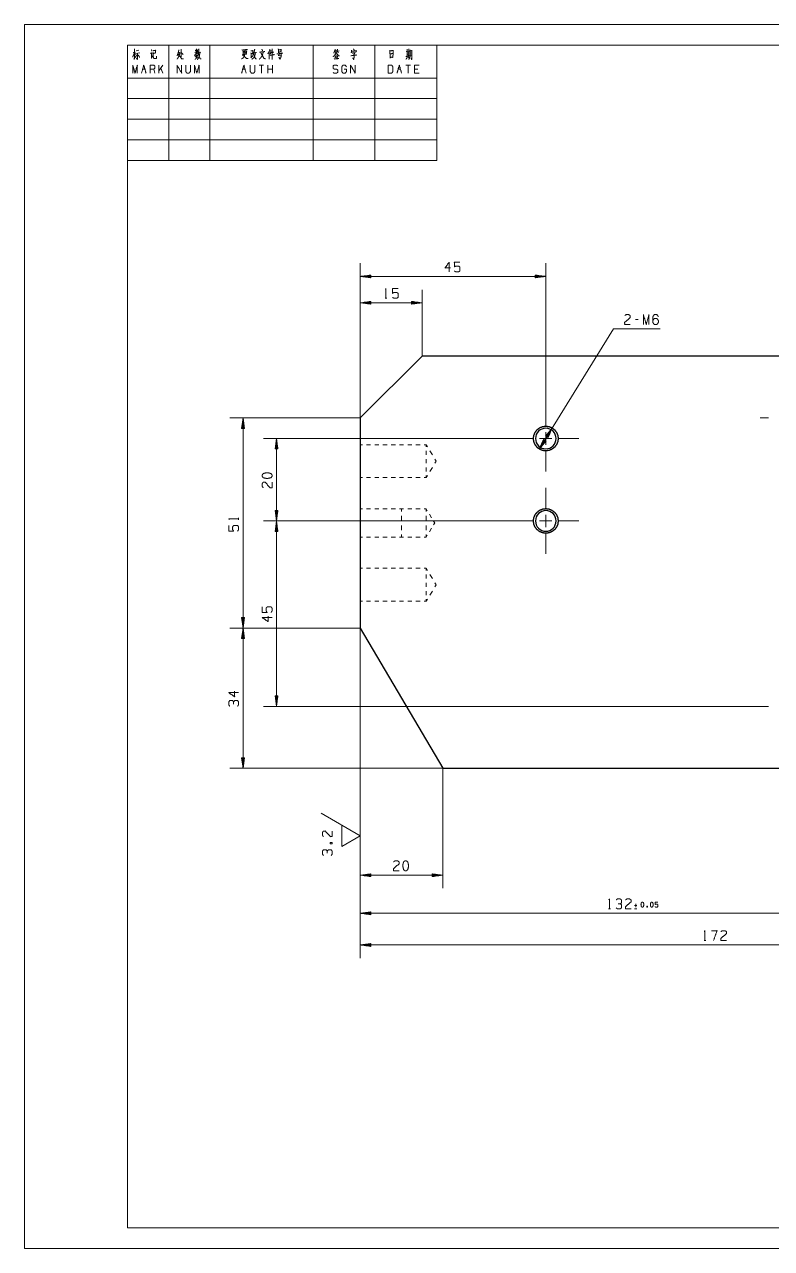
# Model space of a CAD drawing. Header units: millimetres. Extents: x 0 to 420, y 0 to 297.
# Drawn here: x 0 to 181.2, y 0 to 297 of the extents above; entities that cross this region are included whole.
import ezdxf

# ---------------------------------------------------------------- set-up
doc = ezdxf.new("R2010")
doc.units = ezdxf.units.MM
doc.layers.add('101', color=7, linetype='Continuous', true_color=0xffffff)

msp = doc.modelspace()

# ---------------------------------------------------------------- linework, layer by layer
at = {"layer": '101', "color": 133, "linetype": 'Continuous', "lineweight": 18}
for p, q in [((420, 297), (0, 297)), ((0, 297), (0, 0)), ((25, 292), (25, 5)), ((25, 292), (100, 292)), ((415, 292), (25, 292)), ((25, 292), (25, 264)), ((25, 292), (100, 292)), ((25, 292), (100, 292)), ((35, 292), (35, 264)), ((45, 292), (45, 264)), ((70, 292), (70, 264)), ((85, 292), (85, 264)), ((100, 292), (100, 264)), ((25, 284), (100, 284)), ((25, 279), (100, 279)), ((25, 274), (100, 274)), ((25, 269), (100, 269)), ((25, 264), (100, 264)), ((25, 5), (415, 5)), ((0, 0), (420, 0))]:
    msp.add_line(p, q, dxfattribs=at)
at = {"layer": '101', "color": 72, "linetype": 'Continuous', "lineweight": 18}
for p, q in [((26.34, 290.18), (26.96, 290.3)), ((26.7, 289.95), (26.92, 289.68)), ((26.99, 289.99), (27.95, 290.14)), ((27.13, 290.61), (27.71, 290.74)), ((41.34, 290.22), (42.13, 290.38)), ((42.25, 290.16), (42.79, 290.28)), ((53.17, 290.09), (53.7, 290.18)), ((54.91, 288.87), (55.37, 289.43)), ((75.25, 290.57), (75.67, 290.63)), ((75.35, 290.55), (75.45, 290.24)), ((75.83, 289.64), (75.37, 289.56)), ((75.82, 290.51), (76.35, 290.61)), ((75.98, 290.49), (76.11, 290.16)), ((92.56, 290.43), (93.43, 290.55)), ((92.84, 290.07), (93.11, 290.14)), ((92.86, 289.72), (93.09, 289.78)), ((93.6, 290.05), (93.85, 290.12)), ((28.66, 286.17), (29.22, 286.17)), ((31.62, 285.18), (31.34, 286.17)), ((32.63, 285.18), (32.63, 287.14)), ((33.59, 287.14), (32.63, 285.78)), ((33.59, 285.18), (33.04, 286.36)), ((52.94, 286.17), (53.49, 286.17)), ((58.02, 287.14), (56.9, 287.14)), ((57.46, 287.14), (57.46, 285.18)), ((59.02, 285.18), (59.02, 287.14)), ((60.14, 286.17), (59.02, 286.17)), ((60.14, 285.18), (60.14, 287.14)), ((90.65, 286.17), (91.2, 286.17)), ((93.6, 287.14), (92.49, 287.14)), ((93.05, 287.14), (93.05, 285.18)), ((95.45, 286.17), (94.61, 286.17)), ((87.48, 230.56), (87.91, 230.56)), ((148.88, 225.41), (148.21, 225.41)), ((51.93, 176.83), (51.93, 177.26)), ((148.57, 83.24), (148, 83.24)), ((148.28, 83.64), (148.28, 82.84)), ((141.69, 82.43), (142.12, 82.43)), ((148, 82.45), (148.57, 82.45)), ((164.84, 74.74), (165.27, 74.74))]:
    msp.add_line(p, q, dxfattribs=at)
at = {"layer": '101', "color": 22, "linetype": 'Continuous', "lineweight": 18}
for p, q in [((81.46, 201.54), (81.46, 239.05)), ((126.46, 204.54), (126.46, 239.05)), ((84, 236.21), (81.46, 235.87)), ((81.46, 235.87), (84, 235.54)), ((81.46, 235.87), (126.46, 235.87)), ((84, 235.9), (81.66, 235.9)), ((84, 235.85), (81.66, 235.85)), ((84, 235.95), (82.04, 235.95)), ((84, 235.8), (82.04, 235.8)), ((84, 236), (82.43, 236)), ((84, 235.75), (82.43, 235.75)), ((84, 236.05), (82.81, 236.05)), ((84, 235.7), (82.81, 235.7)), ((84, 236.1), (83.2, 236.1)), ((84, 235.65), (83.2, 235.65)), ((84, 236.15), (83.59, 236.15)), ((84, 235.6), (83.59, 235.6)), ((84, 236.21), (83.97, 236.21)), ((84, 236.21), (83.97, 236.21)), ((84, 235.54), (83.97, 235.54)), ((84, 235.54), (83.97, 235.54)), ((84, 235.54), (84, 236.21)), ((123.92, 236.21), (123.95, 236.21)), ((123.92, 236.21), (123.95, 236.21)), ((126.46, 235.87), (123.92, 236.21)), ((123.92, 236.21), (123.92, 235.54)), ((123.92, 236.15), (124.34, 236.15)), ((123.92, 236.1), (124.73, 236.1)), ((123.92, 236.05), (125.11, 236.05)), ((123.92, 236), (125.5, 236)), ((123.92, 235.95), (125.88, 235.95)), ((123.92, 235.9), (126.27, 235.9)), ((123.92, 235.54), (126.46, 235.87)), ((123.92, 235.85), (126.27, 235.85)), ((123.92, 235.8), (125.88, 235.8)), ((123.92, 235.75), (125.5, 235.75)), ((123.92, 235.7), (125.11, 235.7)), ((123.92, 235.65), (124.73, 235.65)), ((123.92, 235.6), (124.34, 235.6)), ((123.92, 235.54), (123.95, 235.54)), ((123.92, 235.54), (123.95, 235.54)), ((81.46, 201.54), (81.46, 232.65)), ((96.46, 216.54), (96.46, 232.65)), ((84, 229.81), (81.46, 229.47)), ((96.46, 229.47), (81.46, 229.47)), ((81.46, 229.47), (84, 229.14)), ((84, 229.5), (81.66, 229.5)), ((84, 229.45), (81.66, 229.45)), ((84, 229.55), (82.04, 229.55)), ((84, 229.4), (82.04, 229.4)), ((84, 229.6), (82.43, 229.6)), ((84, 229.34), (82.43, 229.34)), ((84, 229.65), (82.81, 229.65)), ((84, 229.29), (82.81, 229.29)), ((84, 229.7), (83.2, 229.7)), ((84, 229.24), (83.2, 229.24)), ((84, 229.75), (83.59, 229.75)), ((84, 229.19), (83.59, 229.19)), ((84, 229.8), (83.97, 229.8)), ((84, 229.8), (83.97, 229.8)), ((84, 229.14), (83.97, 229.14)), ((84, 229.14), (83.97, 229.14)), ((84, 229.14), (84, 229.81)), ((93.92, 229.81), (93.92, 229.14)), ((96.46, 229.47), (93.92, 229.81)), ((93.92, 229.8), (93.95, 229.8)), ((93.92, 229.8), (93.95, 229.8)), ((93.92, 229.75), (94.34, 229.75)), ((93.92, 229.7), (94.73, 229.7)), ((93.92, 229.65), (95.11, 229.65)), ((93.92, 229.6), (95.5, 229.6)), ((93.92, 229.55), (95.88, 229.55)), ((93.92, 229.5), (96.27, 229.5)), ((93.92, 229.14), (96.46, 229.47)), ((93.92, 229.45), (96.27, 229.45)), ((93.92, 229.4), (95.88, 229.4)), ((93.92, 229.34), (95.5, 229.34)), ((93.92, 229.29), (95.11, 229.29)), ((93.92, 229.24), (94.73, 229.24)), ((93.92, 229.19), (94.34, 229.19)), ((93.92, 229.14), (93.95, 229.14)), ((93.92, 229.14), (93.95, 229.14)), ((124.89, 193.99), (142.88, 223.12)), ((142.88, 223.12), (154.21, 223.12)), ((81.46, 201.54), (49.84, 201.54)), ((53.02, 201.54), (52.68, 199)), ((52.68, 199), (53.35, 199)), ((52.69, 199), (52.69, 199.03)), ((52.69, 199), (52.69, 199.03)), ((52.74, 199), (52.74, 199.42)), ((52.79, 199), (52.79, 199.8)), ((52.84, 199), (52.84, 200.19)), ((52.89, 199), (52.89, 200.57)), ((52.94, 199), (52.94, 200.96)), ((52.99, 199), (52.99, 201.35)), ((53.35, 199), (53.02, 201.54)), ((53.02, 150.54), (53.02, 201.54)), ((53.04, 199), (53.04, 201.35)), ((53.1, 199), (53.1, 200.96)), ((53.15, 199), (53.15, 200.57)), ((53.2, 199), (53.2, 200.19)), ((53.25, 199), (53.25, 199.8)), ((53.3, 199), (53.3, 199.42)), ((53.35, 199), (53.35, 199.03)), ((53.35, 199), (53.35, 199.03)), ((128.04, 199.09), (126.42, 197.11)), ((126.99, 196.75), (128.04, 199.09)), ((118.46, 196.54), (57.97, 196.54)), ((61.15, 196.54), (60.81, 194)), ((61.12, 194), (61.12, 196.35)), ((61.48, 194), (61.15, 196.54)), ((61.15, 176.54), (61.15, 196.54)), ((61.17, 194), (61.17, 196.35)), ((125.94, 196.32), (124.89, 193.99)), ((126.2, 196.16), (124.97, 194.16)), ((126.24, 196.13), (125.01, 194.14)), ((126.16, 196.19), (125.13, 194.52)), ((126.29, 196.11), (125.26, 194.44)), ((126.11, 196.21), (125.29, 194.87)), ((126.07, 196.24), (125.45, 195.23)), ((126.33, 196.08), (125.5, 194.74)), ((126.03, 196.27), (125.6, 195.58)), ((126.37, 196.05), (125.75, 195.04)), ((125.98, 196.29), (125.76, 195.94)), ((125.94, 196.32), (125.92, 196.29)), ((125.94, 196.32), (125.92, 196.29)), ((126.51, 195.97), (125.94, 196.32)), ((126.42, 196.03), (125.99, 195.34)), ((126.42, 197.1), (126.44, 197.13)), ((126.42, 197.1), (126.44, 197.13)), ((126.42, 197.11), (126.99, 196.75)), ((126.47, 197.08), (126.69, 197.43)), ((126.51, 197.05), (126.93, 197.73)), ((126.55, 197.02), (127.18, 198.04)), ((126.6, 197), (127.42, 198.34)), ((126.64, 196.97), (127.67, 198.64)), ((126.68, 196.94), (127.92, 198.94)), ((126.73, 196.92), (127.96, 198.91)), ((126.77, 196.89), (127.8, 198.56)), ((126.81, 196.86), (127.64, 198.2)), ((126.86, 196.84), (127.48, 197.85)), ((126.9, 196.81), (127.32, 197.49)), ((126.94, 196.78), (127.16, 197.14)), ((126.99, 196.76), (127, 196.78)), ((126.99, 196.76), (127, 196.78)), ((60.81, 194), (61.48, 194)), ((60.82, 194), (60.82, 194.03)), ((60.82, 194), (60.82, 194.03)), ((60.87, 194), (60.87, 194.42)), ((60.92, 194), (60.92, 194.8)), ((60.97, 194), (60.97, 195.19)), ((61.02, 194), (61.02, 195.57)), ((61.07, 194), (61.07, 195.96)), ((61.22, 194), (61.22, 195.96)), ((61.27, 194), (61.27, 195.57)), ((61.32, 194), (61.32, 195.19)), ((61.37, 194), (61.37, 194.8)), ((61.42, 194), (61.42, 194.42)), ((61.48, 194), (61.48, 194.03)), ((61.48, 194), (61.48, 194.03)), ((124.89, 193.99), (126.51, 195.97)), ((126.46, 196), (126.24, 195.65)), ((126.5, 195.97), (126.49, 195.95)), ((126.5, 195.97), (126.49, 195.95)), ((60.81, 179.08), (61.15, 176.54)), ((61.48, 179.08), (60.81, 179.08)), ((60.82, 179.08), (60.82, 179.05)), ((60.82, 179.08), (60.82, 179.05)), ((60.87, 179.08), (60.87, 178.66)), ((60.92, 179.08), (60.92, 178.28)), ((60.97, 179.08), (60.97, 177.89)), ((61.02, 179.08), (61.02, 177.5)), ((61.07, 179.08), (61.07, 177.12)), ((61.12, 179.08), (61.12, 176.73)), ((61.15, 176.54), (61.48, 179.08)), ((61.17, 179.08), (61.17, 176.73)), ((61.22, 179.08), (61.22, 177.12)), ((61.27, 179.08), (61.27, 177.5)), ((61.32, 179.08), (61.32, 177.89)), ((61.37, 179.08), (61.37, 178.28)), ((61.42, 179.08), (61.42, 178.66)), ((61.48, 179.08), (61.48, 179.05)), ((61.48, 179.08), (61.48, 179.05)), ((118.46, 176.54), (57.97, 176.54)), ((118.46, 176.54), (57.97, 176.54)), ((61.15, 176.54), (60.81, 174)), ((61.02, 174), (61.02, 175.57)), ((61.07, 174), (61.07, 175.96)), ((61.12, 174), (61.12, 176.35)), ((61.15, 131.54), (61.15, 176.54)), ((61.48, 174), (61.15, 176.54)), ((61.17, 174), (61.17, 176.35)), ((61.22, 174), (61.22, 175.96)), ((61.27, 174), (61.27, 175.57)), ((60.81, 174), (61.48, 174)), ((60.82, 174), (60.82, 174.03)), ((60.82, 174), (60.82, 174.03)), ((60.87, 174), (60.87, 174.42)), ((60.92, 174), (60.92, 174.8)), ((60.97, 174), (60.97, 175.19)), ((61.32, 174), (61.32, 175.19)), ((61.37, 174), (61.37, 174.8)), ((61.42, 174), (61.42, 174.42)), ((61.48, 174), (61.48, 174.03)), ((61.48, 174), (61.48, 174.03)), ((52.68, 153.08), (53.02, 150.54)), ((53.35, 153.08), (52.68, 153.08)), ((52.69, 153.08), (52.69, 153.05)), ((52.69, 153.08), (52.69, 153.05)), ((52.74, 153.08), (52.74, 152.66)), ((52.79, 153.08), (52.79, 152.28)), ((52.84, 153.08), (52.84, 151.89)), ((52.89, 153.08), (52.89, 151.5)), ((52.94, 153.08), (52.94, 151.12)), ((52.99, 153.08), (52.99, 150.73)), ((53.02, 150.54), (53.35, 153.08)), ((53.04, 153.08), (53.04, 150.73)), ((53.1, 153.08), (53.1, 151.12)), ((53.15, 153.08), (53.15, 151.5)), ((53.2, 153.08), (53.2, 151.89)), ((53.25, 153.08), (53.25, 152.28)), ((53.3, 153.08), (53.3, 152.66)), ((53.35, 153.08), (53.35, 153.05)), ((53.35, 153.08), (53.35, 153.05)), ((81.46, 150.54), (49.84, 150.54)), ((81.46, 150.54), (49.84, 150.54)), ((53.02, 150.54), (52.68, 148)), ((52.79, 148), (52.79, 148.8)), ((52.84, 148), (52.84, 149.19)), ((52.89, 148), (52.89, 149.57)), ((52.94, 148), (52.94, 149.96)), ((52.99, 148), (52.99, 150.35)), ((53.35, 148), (53.02, 150.54)), ((53.02, 116.54), (53.02, 150.54)), ((53.04, 148), (53.04, 150.35)), ((53.1, 148), (53.1, 149.96)), ((53.15, 148), (53.15, 149.57)), ((53.2, 148), (53.2, 149.19)), ((53.25, 148), (53.25, 148.8)), ((81.46, 150.54), (81.46, 87.4)), ((81.46, 150.54), (81.46, 70.48)), ((81.46, 150.54), (81.46, 78.16)), ((52.68, 148), (53.35, 148)), ((52.69, 148), (52.69, 148.03)), ((52.69, 148), (52.69, 148.03)), ((52.74, 148), (52.74, 148.42)), ((53.3, 148), (53.3, 148.42)), ((53.35, 148), (53.35, 148.03)), ((53.35, 148), (53.35, 148.03)), ((60.81, 134.08), (61.15, 131.54)), ((61.48, 134.08), (60.81, 134.08)), ((60.82, 134.08), (60.82, 134.05)), ((60.82, 134.08), (60.82, 134.05)), ((60.87, 134.08), (60.87, 133.66)), ((60.92, 134.08), (60.92, 133.28)), ((60.97, 134.08), (60.97, 132.89)), ((61.02, 134.08), (61.02, 132.5)), ((61.07, 134.08), (61.07, 132.12)), ((61.12, 134.08), (61.12, 131.73)), ((61.15, 131.54), (61.48, 134.08)), ((61.17, 134.08), (61.17, 131.73)), ((61.22, 134.08), (61.22, 132.12)), ((61.27, 134.08), (61.27, 132.5)), ((61.32, 134.08), (61.32, 132.89)), ((61.37, 134.08), (61.37, 133.28)), ((61.42, 134.08), (61.42, 133.66)), ((61.48, 134.08), (61.48, 134.05)), ((61.48, 134.08), (61.48, 134.05)), ((178.46, 131.54), (57.97, 131.54)), ((53.35, 119.08), (52.68, 119.08)), ((52.68, 119.08), (53.02, 116.54)), ((52.69, 119.08), (52.69, 119.05)), ((52.69, 119.08), (52.69, 119.05)), ((52.74, 119.08), (52.74, 118.66)), ((52.79, 119.08), (52.79, 118.28)), ((52.84, 119.08), (52.84, 117.89)), ((52.89, 119.08), (52.89, 117.5)), ((52.94, 119.08), (52.94, 117.12)), ((52.99, 119.08), (52.99, 116.73)), ((53.02, 116.54), (53.35, 119.08)), ((53.04, 119.08), (53.04, 116.73)), ((53.1, 119.08), (53.1, 117.12)), ((53.15, 119.08), (53.15, 117.5)), ((53.2, 119.08), (53.2, 117.89)), ((53.25, 119.08), (53.25, 118.28)), ((53.3, 119.08), (53.3, 118.66)), ((53.35, 119.08), (53.35, 119.05)), ((53.35, 119.08), (53.35, 119.05)), ((101.46, 116.54), (49.84, 116.54)), ((101.46, 116.54), (101.46, 87.4)), ((81.46, 96.33), (81.46, 103.95)), ((84, 90.91), (81.46, 90.58)), ((81.46, 90.58), (101.46, 90.58)), ((81.46, 90.58), (84, 90.25)), ((84, 90.61), (81.66, 90.61)), ((84, 90.55), (81.66, 90.55)), ((84, 90.66), (82.04, 90.66)), ((84, 90.5), (82.04, 90.5)), ((84, 90.71), (82.43, 90.71)), ((84, 90.45), (82.43, 90.45)), ((84, 90.76), (82.81, 90.76)), ((84, 90.4), (82.81, 90.4)), ((84, 90.81), (83.2, 90.81)), ((84, 90.35), (83.2, 90.35)), ((84, 90.86), (83.59, 90.86)), ((84, 90.3), (83.59, 90.3)), ((84, 90.91), (83.97, 90.91)), ((84, 90.91), (83.97, 90.91)), ((84, 90.25), (83.97, 90.25)), ((84, 90.25), (83.97, 90.25)), ((84, 90.25), (84, 90.91)), ((101.46, 90.58), (98.92, 90.91)), ((98.92, 90.91), (98.95, 90.91)), ((98.92, 90.91), (98.95, 90.91)), ((98.92, 90.91), (98.92, 90.25)), ((98.92, 90.86), (99.34, 90.86)), ((98.92, 90.81), (99.73, 90.81)), ((98.92, 90.76), (100.11, 90.76)), ((98.92, 90.71), (100.5, 90.71)), ((98.92, 90.66), (100.88, 90.66)), ((98.92, 90.61), (101.27, 90.61)), ((98.92, 90.25), (101.46, 90.58)), ((98.92, 90.55), (101.27, 90.55)), ((98.92, 90.5), (100.88, 90.5)), ((98.92, 90.45), (100.5, 90.45)), ((98.92, 90.4), (100.11, 90.4)), ((98.92, 90.35), (99.73, 90.35)), ((98.92, 90.3), (99.34, 90.3)), ((98.92, 90.25), (98.95, 90.25)), ((98.92, 90.25), (98.95, 90.25)), ((84, 81.67), (81.46, 81.34)), ((81.46, 81.34), (84, 81)), ((81.46, 81.34), (213.46, 81.34)), ((84, 81.36), (81.66, 81.36)), ((84, 81.31), (81.66, 81.31)), ((84, 81.41), (82.04, 81.41)), ((84, 81.26), (82.04, 81.26)), ((84, 81.47), (82.43, 81.47)), ((84, 81.21), (82.43, 81.21)), ((84, 81.52), (82.81, 81.52)), ((84, 81.16), (82.81, 81.16)), ((84, 81.57), (83.2, 81.57)), ((84, 81.11), (83.2, 81.11)), ((84, 81.62), (83.59, 81.62)), ((84, 81.06), (83.59, 81.06)), ((84, 81.67), (83.97, 81.67)), ((84, 81.67), (83.97, 81.67)), ((84, 81.01), (83.97, 81.01)), ((84, 81.01), (83.97, 81.01)), ((84, 81), (84, 81.67)), ((84, 73.99), (81.46, 73.65)), ((81.46, 73.65), (84, 73.32)), ((81.46, 73.65), (253.46, 73.65)), ((84, 73.68), (81.66, 73.68)), ((84, 73.63), (81.66, 73.63)), ((84, 73.73), (82.04, 73.73)), ((84, 73.57), (82.04, 73.57)), ((84, 73.78), (82.43, 73.78)), ((84, 73.52), (82.43, 73.52)), ((84, 73.83), (82.81, 73.83)), ((84, 73.47), (82.81, 73.47)), ((84, 73.88), (83.2, 73.88)), ((84, 73.42), (83.2, 73.42)), ((84, 73.93), (83.59, 73.93)), ((84, 73.37), (83.59, 73.37)), ((84, 73.98), (83.97, 73.98)), ((84, 73.98), (83.97, 73.98)), ((84, 73.32), (83.97, 73.32)), ((84, 73.32), (83.97, 73.32)), ((84, 73.32), (84, 73.99))]:
    msp.add_line(p, q, dxfattribs=at)
at = {"layer": '101', "color": 151, "linetype": 'Continuous', "lineweight": 25}
for p, q in [((96.46, 216.54), (81.46, 201.54)), ((253.46, 216.54), (96.46, 216.54)), ((81.46, 201.54), (81.46, 150.54)), ((81.46, 150.54), (101.46, 116.54)), ((101.46, 116.54), (253.46, 116.54))]:
    msp.add_line(p, q, dxfattribs=at)
at = {"layer": '101', "color": 151, "linetype": 'Continuous', "lineweight": 18}
for p, q in [((126.46, 199.54), (126.46, 204.54)), ((180.46, 201.54), (178.46, 201.54)), ((123.46, 196.54), (118.46, 196.54)), ((124.96, 196.54), (127.96, 196.54)), ((126.46, 195.04), (126.46, 198.04)), ((129.46, 196.54), (134.46, 196.54)), ((126.46, 193.54), (126.46, 188.54)), ((126.46, 179.54), (126.46, 184.54)), ((123.46, 176.54), (118.46, 176.54)), ((124.96, 176.54), (127.96, 176.54)), ((126.46, 175.04), (126.46, 178.04)), ((129.46, 176.54), (134.46, 176.54)), ((126.46, 173.54), (126.46, 168.54)), ((180.46, 131.54), (178.46, 131.54))]:
    msp.add_line(p, q, dxfattribs=at)
at = {"layer": '101', "color": 53, "linetype": 'Continuous', "lineweight": 18}
for p, q in [((81.96, 195.04), (81.46, 195.04)), ((83.96, 195.04), (82.96, 195.04)), ((85.96, 195.04), (84.96, 195.04)), ((87.96, 195.04), (86.96, 195.04)), ((89.96, 195.04), (88.96, 195.04)), ((91.96, 195.04), (90.96, 195.04)), ((93.96, 195.04), (92.96, 195.04)), ((95.96, 195.04), (94.96, 195.04)), ((97.46, 195.04), (96.96, 195.04)), ((97.76, 194.54), (97.46, 195.04)), ((98.97, 192.54), (98.36, 193.54)), ((99.87, 191.04), (99.57, 191.54)), ((99.57, 190.54), (99.87, 191.04)), ((97.46, 187.04), (97.76, 187.54)), ((98.36, 188.54), (98.97, 189.54)), ((81.46, 187.04), (81.96, 187.04)), ((82.96, 187.04), (83.96, 187.04)), ((84.96, 187.04), (85.96, 187.04)), ((86.96, 187.04), (87.96, 187.04)), ((88.96, 187.04), (89.96, 187.04)), ((90.96, 187.04), (91.96, 187.04)), ((92.96, 187.04), (93.96, 187.04)), ((94.96, 187.04), (95.96, 187.04)), ((96.96, 187.04), (97.46, 187.04)), ((81.96, 179.44), (81.46, 179.44)), ((83.96, 179.44), (82.96, 179.44)), ((85.96, 179.44), (84.96, 179.44)), ((87.96, 179.44), (86.96, 179.44)), ((89.96, 179.44), (88.96, 179.44)), ((91.96, 179.44), (90.96, 179.44)), ((91.46, 179.44), (91.46, 178.87)), ((91.46, 179.44), (91.46, 178.87)), ((93.96, 179.44), (92.96, 179.44)), ((95.96, 179.44), (94.96, 179.44)), ((97.46, 179.44), (96.96, 179.44)), ((97.72, 179.01), (97.46, 179.44)), ((91.46, 177.74), (91.46, 176.61)), ((91.46, 177.74), (91.46, 176.61)), ((91.46, 175.47), (91.46, 174.34)), ((91.46, 175.47), (91.46, 174.34)), ((98.74, 177.31), (98.23, 178.16)), ((99.51, 176.04), (99.25, 176.46)), ((99.25, 175.61), (99.51, 176.04)), ((81.46, 172.64), (81.96, 172.64)), ((82.96, 172.64), (83.96, 172.64)), ((84.96, 172.64), (85.96, 172.64)), ((86.96, 172.64), (87.96, 172.64)), ((88.96, 172.64), (89.96, 172.64)), ((90.96, 172.64), (91.96, 172.64)), ((91.46, 173.21), (91.46, 172.64)), ((91.46, 173.21), (91.46, 172.64)), ((92.96, 172.64), (93.96, 172.64)), ((94.96, 172.64), (95.96, 172.64)), ((96.96, 172.64), (97.46, 172.64)), ((97.46, 172.64), (97.72, 173.06)), ((98.23, 173.91), (98.74, 174.76)), ((81.96, 165.04), (81.46, 165.04)), ((83.96, 165.04), (82.96, 165.04)), ((85.96, 165.04), (84.96, 165.04)), ((87.96, 165.04), (86.96, 165.04)), ((89.96, 165.04), (88.96, 165.04)), ((91.96, 165.04), (90.96, 165.04)), ((93.96, 165.04), (92.96, 165.04)), ((95.96, 165.04), (94.96, 165.04)), ((97.46, 165.04), (96.96, 165.04)), ((97.76, 164.54), (97.46, 165.04)), ((98.97, 162.54), (98.36, 163.54)), ((99.87, 161.04), (99.57, 161.54)), ((99.57, 160.54), (99.87, 161.04)), ((97.46, 157.04), (97.76, 157.54)), ((98.36, 158.54), (98.97, 159.54)), ((81.46, 157.04), (81.96, 157.04)), ((82.96, 157.04), (83.96, 157.04)), ((84.96, 157.04), (85.96, 157.04)), ((86.96, 157.04), (87.96, 157.04)), ((88.96, 157.04), (89.96, 157.04)), ((90.96, 157.04), (91.96, 157.04)), ((92.96, 157.04), (93.96, 157.04)), ((94.96, 157.04), (95.96, 157.04)), ((96.96, 157.04), (97.46, 157.04))]:
    msp.add_line(p, q, dxfattribs=at)
at = {"layer": '101', "color": 163, "linetype": 'Continuous', "lineweight": 13}
for p, q in [((81.46, 100.14), (71.94, 105.63)), ((77.01, 97.57), (77.01, 102.71)), ((81.46, 100.14), (77.01, 97.57))]:
    msp.add_line(p, q, dxfattribs=at)
at = {"layer": '101', "color": 151, "linetype": 'Continuous', "lineweight": 25}
for centre, start, end in [((126.46, 196.54), 90, 270), ((126.46, 196.54), 270, 90), ((126.46, 176.54), 90, 270), ((126.46, 176.54), 270, 90)]:
    msp.add_arc(centre, 2.5, start, end, dxfattribs=at)
at = {"layer": '101', "color": 22, "linetype": 'Continuous', "lineweight": 18}
for start, end in [(90, 104.9214), (191.6748, 270)]:
    msp.add_arc((126.46, 196.54), 3, start, end, dxfattribs=at)
at = {"layer": '101', "color": 72, "linetype": 'Continuous', "lineweight": 18}
for points, knots in [([(26.67, 291.07), (26.66, 288.89), (26.63, 288.5), (26.61, 288.71), (26.64, 288.94)], [0, 0, 0.723303, 0.854546, 0.923601, 1, 1]), ([(41.73, 291.07), (41.76, 290.92), (41.76, 289.78), (41.73, 289.93), (41.76, 290.05)], [0, 0, 0.094654, 0.823636, 0.91829, 1, 1]), ([(42.33, 291.11), (42.33, 290.98), (42.32, 290.76), (42.27, 290.47), (42.23, 290.16), (42.17, 289.91), (42.1, 289.68), (42.08, 289.62)], [0, 0, 0.081852, 0.232243, 0.425429, 0.63211, 0.800313, 0.957953, 1, 1]), ([(60.08, 291.07), (60.12, 290.98), (60.09, 291.03), (60.11, 288.54), (60.09, 288.73), (60.11, 289.04)], [0, 0, 0.029975, 0.04619, 0.840789, 0.900562, 1, 1]), ([(61.57, 291.07), (61.63, 290.82), (61.63, 290.09), (61.63, 290.28), (62.33, 290.38), (62.21, 290.38), (62.24, 290.9), (62.26, 290.98), (62.29, 290.92), (62.19, 290.9), (61.63, 290.82)], [0, 0, 0.076614, 0.294117, 0.350048, 0.563214, 0.598361, 0.753971, 0.779215, 0.799829, 0.831205, 1, 1]), ([(79.78, 291.09), (79.89, 290.96), (79.93, 290.86), (79.96, 290.69)], [0, 0, 0.364604, 0.619196, 1, 1]), ([(93.21, 291.11), (93.24, 290.98), (93.19, 289.37)], [0, 0, 0.073211, 1, 1]), ([(26.67, 290.16), (26.6, 289.91), (26.48, 289.62), (26.35, 289.35), (26.23, 289.14)], [0, 0, 0.233514, 0.515368, 0.78555, 1, 1]), ([(27.18, 289.66), (27.17, 289.58), (26.86, 288.96)], [0, 0, 0.108202, 1, 1]), ([(27.37, 289.99), (27.42, 289.87), (27.42, 288.83), (27.4, 288.6), (27.39, 288.52), (27.11, 288.85), (27.39, 288.56)], [0, 0, 0.056947, 0.504404, 0.603051, 0.639405, 0.826366, 1, 1]), ([(27.61, 289.58), (27.87, 289.16), (27.92, 289), (27.81, 289.27)], [0, 0, 0.516563, 0.696901, 1, 1]), ([(30.53, 289.99), (30.92, 290.09), (30.86, 290.16), (30.83, 288.96), (30.77, 288.83), (31.12, 289.41)], [0, 0, 0.158008, 0.19221, 0.673433, 0.728446, 1, 1]), ([(30.7, 290.88), (30.87, 290.72), (30.92, 290.63), (30.92, 290.53), (30.9, 290.67)], [0, 0, 0.413146, 0.573572, 0.750721, 1, 1]), ([(31.19, 290.63), (31.87, 290.74), (31.82, 290.8), (31.73, 290.05), (31.82, 290.05), (31.25, 289.99)], [0, 0, 0.313958, 0.349012, 0.694882, 0.735357, 1, 1]), ([(31.22, 290.22), (31.25, 289.91), (31.25, 289.2), (31.27, 288.98), (31.3, 288.87), (31.34, 288.81), (31.41, 288.77), (31.53, 288.75), (31.66, 288.73), (32.03, 288.79), (32, 289.33), (32, 288.79)], [0, 0, 0.097093, 0.316208, 0.387239, 0.42073, 0.444406, 0.470581, 0.507596, 0.549105, 0.664641, 0.832445, 1, 1]), ([(37.43, 290.84), (37.42, 290.72), (37.34, 290.3), (37.26, 290.01), (37.18, 289.8), (37.09, 289.6), (37.01, 289.43)], [0, 0, 0.084498, 0.36853, 0.573114, 0.721457, 0.873368, 1, 1]), ([(37.28, 290.09), (37.75, 290.18), (37.71, 290.22), (37.68, 290.03), (37.62, 289.76), (37.56, 289.6), (37.48, 289.37), (37.4, 289.18), (37.28, 288.98), (37.2, 288.81), (37.02, 288.56)], [0, 0, 0.202443, 0.228131, 0.308408, 0.425631, 0.500403, 0.604281, 0.689483, 0.790714, 0.870506, 1, 1]), ([(37.28, 289.8), (38.22, 288.62), (38.56, 288.65), (38.54, 288.65), (38.24, 288.67), (38.08, 288.81)], [0, 0, 0.632183, 0.773704, 0.779845, 0.909108, 1, 1]), ([(37.97, 291.05), (38.02, 290.94), (38, 290.84), (37.99, 289.12), (37.97, 289.23), (38, 289.45)], [0, 0, 0.049543, 0.095606, 0.852767, 0.898838, 1, 1]), ([(38.1, 290.16), (38.13, 290.14), (38.4, 289.8), (38.47, 289.68)], [0, 0, 0.059448, 0.761031, 1, 1]), ([(41.75, 290.24), (41.62, 290.01), (41.48, 289.8), (41.35, 289.64), (41.22, 289.49)], [0, 0, 0.287221, 0.555142, 0.786181, 1, 1]), ([(41.34, 289.31), (41.97, 289.45), (41.98, 289.64), (41.98, 289.56), (41.91, 289.31), (41.81, 289.04), (41.7, 288.83), (41.59, 288.71), (41.48, 288.58), (41.41, 288.52)], [0, 0, 0.30447, 0.39258, 0.431622, 0.553714, 0.689469, 0.798362, 0.878841, 0.954752, 1, 1]), ([(41.43, 290.8), (41.56, 290.57), (41.59, 290.43)], [0, 0, 0.640221, 1, 1]), ([(41.72, 289.66), (41.56, 289.08), (41.66, 289.04), (41.78, 289), (41.89, 288.94), (42.04, 288.85)], [0, 0, 0.5291, 0.62629, 0.735524, 0.852093, 1, 1]), ([(41.76, 290.2), (41.94, 290.07), (42.03, 289.97)], [0, 0, 0.613122, 1, 1]), ([(42.03, 290.92), (42.03, 290.82), (41.91, 290.34)], [0, 0, 0.174301, 1, 1]), ([(42.54, 290.16), (42.49, 289.8), (42.45, 289.56), (42.41, 289.35), (42.35, 289.16), (42.23, 288.91), (42.13, 288.73), (42.01, 288.56), (41.92, 288.48)], [0, 0, 0.19438, 0.332636, 0.448614, 0.555649, 0.70616, 0.822692, 0.933847, 1, 1]), ([(42.22, 289.89), (42.25, 289.85), (42.39, 289.27), (42.49, 289), (42.6, 288.71), (42.63, 288.65), (42.85, 288.67), (42.63, 288.69), (42.55, 288.81)], [0, 0, 0.026721, 0.341749, 0.493483, 0.655465, 0.691641, 0.80784, 0.924039, 1, 1]), ([(53.44, 290.84), (53.42, 290.18), (53.41, 289.85), (53.39, 289.66), (53.38, 289.56), (53.36, 289.43), (53.32, 289.31), (53.27, 289.2), (53.14, 289.02), (53, 288.85), (52.79, 288.73), (52.69, 288.67), (52.65, 288.65)], [0, 0, 0.263783, 0.395771, 0.470171, 0.511786, 0.56157, 0.614019, 0.658777, 0.749614, 0.837596, 0.932985, 0.980677, 1, 1]), ([(52.76, 290.82), (52.82, 290.78), (52.85, 290.8), (54.11, 290.94), (54.07, 290.96), (53.92, 290.92)], [0, 0, 0.045522, 0.068286, 0.872626, 0.90344, 1, 1]), ([(52.82, 289.6), (52.89, 289.6), (53.17, 289.37), (53.41, 289.16), (53.63, 288.98), (53.9, 288.71), (54.23, 288.75), (53.92, 288.71), (53.82, 288.79)], [0, 0, 0.033467, 0.197839, 0.340788, 0.472468, 0.649452, 0.797921, 0.939753, 1, 1]), ([(53, 290.59), (53.04, 290.41), (53.04, 289.66), (53.03, 289.7), (53.89, 289.85), (53.8, 289.85), (53.89, 290.63), (53.92, 290.57), (53.87, 290.53), (53.04, 290.43)], [0, 0, 0.051663, 0.252803, 0.264656, 0.500971, 0.524672, 0.738301, 0.756829, 0.773117, 1, 1]), ([(54.88, 290.57), (55.47, 290.67), (55.41, 290.74), (55.34, 290.01), (55.41, 290.01), (54.97, 289.93), (54.94, 290.12), (54.97, 289.89), (54.96, 288.96)], [0, 0, 0.181366, 0.207406, 0.429567, 0.451891, 0.588199, 0.645735, 0.715777, 1, 1]), ([(55.98, 290.12), (55.98, 289.99), (55.92, 289.66), (55.86, 289.47), (55.81, 289.31), (55.73, 289.16), (55.65, 289.02), (55.54, 288.87), (55.31, 288.67), (55.13, 288.58)], [0, 0, 0.067236, 0.249298, 0.354996, 0.450079, 0.537949, 0.629663, 0.725721, 0.894899, 1, 1]), ([(55.85, 291.05), (55.82, 290.8), (55.73, 290.47), (55.62, 290.12), (55.53, 289.89), (55.47, 289.72), (55.41, 289.58)], [0, 0, 0.162457, 0.385014, 0.625897, 0.784413, 0.898493, 1, 1]), ([(55.54, 289.8), (55.59, 289.78), (56.04, 288.67), (56.32, 288.65), (56.06, 288.71), (55.98, 288.83)], [0, 0, 0.024909, 0.644018, 0.787117, 0.926016, 1, 1]), ([(55.62, 290.07), (56.27, 290.2), (56.2, 290.22), (56.08, 290.18)], [0, 0, 0.769962, 0.857327, 1, 1]), ([(57.88, 290.32), (57.88, 290.2), (57.81, 289.91), (57.74, 289.68), (57.65, 289.43), (57.52, 289.23), (57.5, 289.18), (57.42, 289.08), (57.31, 288.94), (57.18, 288.81), (57.06, 288.69), (56.93, 288.58)], [0, 0, 0.060656, 0.206644, 0.323463, 0.452143, 0.571976, 0.593424, 0.659716, 0.74639, 0.834816, 0.918178, 1, 1]), ([(57.02, 290.28), (58.29, 290.43), (58.21, 290.45), (58.12, 290.41)], [0, 0, 0.872478, 0.933903, 1, 1]), ([(57.34, 290.05), (57.4, 290.01), (58.1, 288.75), (58.43, 288.69), (58.12, 288.77), (58.02, 288.89)], [0, 0, 0.030854, 0.652647, 0.79375, 0.930716, 1, 1]), ([(57.56, 291.03), (57.66, 290.84), (57.71, 290.72), (57.74, 290.59)], [0, 0, 0.450481, 0.729637, 1, 1]), ([(59.55, 290.98), (59.48, 290.72), (59.38, 290.47), (59.26, 290.24), (59.14, 290.05), (59, 289.85)], [0, 0, 0.21836, 0.428744, 0.629221, 0.801494, 1, 1]), ([(59.38, 290.41), (59.39, 289.16), (59.39, 288.56), (59.38, 288.69), (59.39, 288.91)], [0, 0, 0.565717, 0.839123, 0.896086, 1, 1]), ([(59.57, 289.49), (60.61, 289.7), (60.53, 289.72), (60.4, 289.66)], [0, 0, 0.826976, 0.886334, 1, 1]), ([(59.8, 290.72), (59.76, 290.38), (59.7, 290.09), (59.64, 289.89), (59.6, 289.76)], [0, 0, 0.34211, 0.644851, 0.86512, 1, 1]), ([(59.8, 290.14), (60.47, 290.32), (60.4, 290.32), (60.28, 290.26)], [0, 0, 0.772509, 0.853435, 1, 1]), ([(61.18, 289.87), (61.37, 289.87), (61.75, 289.91), (62.68, 290.05), (62.58, 290.07), (62.43, 290.03)], [0, 0, 0.10704, 0.322386, 0.855626, 0.914427, 1, 1]), ([(61.73, 289.91), (61.63, 289.41), (61.6, 289.49), (62.38, 289.62), (62.33, 289.7), (62.33, 289.62), (62.24, 289.27), (62.19, 289.04), (62.11, 288.85), (62.05, 288.71), (62.01, 288.6), (61.98, 288.58), (61.72, 289.06), (62, 288.62)], [0, 0, 0.13637, 0.159981, 0.371157, 0.396349, 0.418604, 0.516111, 0.579311, 0.63312, 0.675133, 0.705357, 0.714996, 0.861275, 1, 1]), ([(75.64, 290.3), (75.63, 290.2), (75.39, 289.83), (75.38, 289.78), (75.26, 289.6), (75.06, 289.37), (74.85, 289.16)], [0, 0, 0.074337, 0.387309, 0.418539, 0.575027, 0.79286, 1, 1]), ([(75.37, 290.98), (75.35, 290.84), (75.23, 290.53), (75.13, 290.28), (75.01, 290.07)], [0, 0, 0.148006, 0.485257, 0.758321, 1, 1]), ([(75.12, 288.62), (76.23, 288.73), (76.16, 288.73), (75.99, 288.71)], [0, 0, 0.825897, 0.879998, 1, 1]), ([(75.31, 289.27), (75.38, 289), (75.38, 288.87), (75.37, 289.04)], [0, 0, 0.489807, 0.707975, 1, 1]), ([(75.58, 289.43), (75.64, 289.12), (75.61, 288.96), (75.61, 289.18)], [0, 0, 0.443891, 0.680119, 1, 1]), ([(75.61, 290.16), (76.2, 289.37), (76.43, 289.37), (76.2, 289.39), (76.08, 289.54)], [0, 0, 0.599324, 0.742451, 0.886135, 1, 1]), ([(75.91, 290.98), (75.92, 290.88), (75.75, 290.3)], [0, 0, 0.147218, 1, 1]), ([(75.95, 289.41), (75.95, 289.27), (75.77, 288.69)], [0, 0, 0.19307, 1, 1]), ([(79.2, 289.41), (80.57, 289.6), (80.49, 289.62), (80.28, 289.56)], [0, 0, 0.820202, 0.873508, 1, 1]), ([(79.34, 290.74), (79.34, 290.51), (79.33, 290.34), (79.3, 290.22), (79.27, 290.12)], [0, 0, 0.361949, 0.626223, 0.829034, 1, 1]), ([(79.34, 290.49), (80.57, 290.63), (80.56, 290.67), (80.37, 290.26)], [0, 0, 0.712481, 0.737756, 1, 1]), ([(79.49, 290.07), (80.25, 290.18), (80.21, 290.24), (79.92, 289.72)], [0, 0, 0.533866, 0.586729, 1, 1]), ([(79.87, 289.87), (79.9, 289.76), (79.93, 289.64), (79.94, 289.43), (79.94, 289), (79.93, 288.85), (79.9, 288.65), (79.86, 288.52), (79.64, 288.87), (79.87, 288.56)], [0, 0, 0.049623, 0.1085, 0.204239, 0.404798, 0.471991, 0.568442, 0.629223, 0.820578, 1, 1]), ([(88.61, 290.8), (88.64, 290.59), (88.66, 290.14), (88.67, 289.66), (88.67, 289.6), (88.67, 288.83), (88.67, 288.98), (89.24, 289.1), (89.36, 288.96), (89.39, 289.14), (89.39, 289.39), (89.4, 289.87), (89.42, 290.36), (89.42, 290.78), (89.43, 290.72), (88.66, 290.57)], [0, 0, 0.037589, 0.119519, 0.205166, 0.216331, 0.354043, 0.380097, 0.485125, 0.518622, 0.552532, 0.597196, 0.682843, 0.77221, 0.846648, 0.858119, 1, 1]), ([(88.67, 289.83), (89.24, 289.95), (89.18, 289.97), (89.05, 289.89)], [0, 0, 0.728512, 0.805958, 1, 1]), ([(92.52, 289.25), (93.43, 289.41), (93.38, 289.43), (93.33, 289.37)], [0, 0, 0.873246, 0.919206, 1, 1]), ([(92.86, 289.12), (92.84, 289.02), (92.73, 288.81), (92.62, 288.67), (92.52, 288.56)], [0, 0, 0.157085, 0.51447, 0.781154, 1, 1]), ([(92.8, 290.98), (92.83, 290.86), (92.83, 289.31)], [0, 0, 0.075954, 1, 1]), ([(93.09, 289.18), (93.25, 288.94), (93.25, 288.83), (93.19, 289.02)], [0, 0, 0.497679, 0.671694, 1, 1]), ([(93.55, 290.82), (93.59, 290.59), (93.59, 290.14), (93.57, 289.64), (93.55, 289.33), (93.47, 289), (93.38, 288.79), (93.22, 288.48)], [0, 0, 0.096217, 0.285187, 0.491418, 0.620825, 0.76157, 0.854869, 1, 1]), ([(93.57, 289.52), (93.6, 289.52), (93.84, 289.58)], [0, 0, 0.107799, 1, 1]), ([(93.59, 290.57), (94.03, 290.67), (93.98, 290.74), (93.98, 290.05), (94, 289.12), (93.98, 288.77), (93.97, 288.56), (93.95, 288.5), (93.74, 288.77), (93.94, 288.58)], [0, 0, 0.13308, 0.155522, 0.357051, 0.631901, 0.735808, 0.797028, 0.815849, 0.918301, 1, 1]), ([(26.26, 285.18), (26.26, 287.14), (26.82, 285.18), (27.37, 287.14), (27.37, 285.18)], [0, 0, 0.245192, 0.5, 0.754808, 1, 1]), ([(30.51, 285.18), (30.51, 287.14), (31.34, 287.14), (31.62, 286.96), (31.62, 286.36), (31.34, 286.17), (30.51, 286.17)], [0, 0, 0.400952, 0.571035, 0.639278, 0.761676, 0.829917, 1, 1]), ([(37.01, 285.18), (37.01, 287.14), (38.12, 285.18), (38.12, 287.14)], [0, 0, 0.317574, 0.682426, 1, 1]), ([(39.13, 287.14), (39.13, 285.57), (39.39, 285.18), (39.95, 285.18), (40.24, 285.57), (40.24, 287.14)], [0, 0, 0.337152, 0.438599, 0.557781, 0.662848, 1, 1]), ([(41.25, 285.18), (41.25, 287.14), (41.81, 285.18), (42.36, 287.14), (42.36, 285.18)], [0, 0, 0.245192, 0.5, 0.754808, 1, 1]), ([(54.78, 287.14), (54.78, 285.57), (55.05, 285.18), (55.6, 285.18), (55.89, 285.57), (55.89, 287.14)], [0, 0, 0.337152, 0.438599, 0.557781, 0.662848, 1, 1]), ([(74.85, 285.36), (75.13, 285.18), (75.7, 285.18), (75.98, 285.39), (75.98, 285.97), (75.7, 286.17), (75.15, 286.17), (74.85, 286.36), (74.85, 286.96), (75.15, 287.14), (75.7, 287.14), (75.98, 286.96)], [0, 0, 0.068035, 0.184054, 0.254521, 0.372333, 0.442799, 0.555843, 0.626367, 0.748393, 0.81892, 0.931964, 1, 1]), ([(77.55, 286.17), (78.1, 286.17), (78.1, 285.57), (77.82, 285.18), (77.25, 285.18), (76.97, 285.57), (76.97, 286.75), (77.27, 287.14), (77.81, 287.14), (78.09, 286.75)], [0, 0, 0.103295, 0.214797, 0.304261, 0.410274, 0.499739, 0.718892, 0.809956, 0.910533, 1, 1]), ([(79.11, 285.18), (79.11, 287.14), (80.22, 285.18), (80.22, 287.14)], [0, 0, 0.317574, 0.682426, 1, 1]), ([(88.25, 285.18), (89.07, 285.18), (89.36, 285.57), (89.36, 286.75), (89.07, 287.14), (88.25, 287.14), (88.25, 285.18)], [0, 0, 0.142133, 0.227159, 0.431787, 0.516817, 0.65895, 1, 1]), ([(90.37, 285.18), (90.93, 287.14), (91.48, 285.18)], [0, 0, 0.5, 1, 1]), ([(95.73, 285.18), (94.61, 285.18), (94.61, 287.14), (95.73, 287.14)], [0, 0, 0.265389, 0.734611, 1, 1]), ([(103.37, 237.92), (102.02, 237.92), (103.03, 239.34), (103.03, 236.97)], [0, 0, 0.245871, 0.565297, 1, 1]), ([(104.28, 237.19), (104.62, 236.97), (105.31, 236.97), (105.64, 237.19), (105.64, 238.14), (105.31, 238.39), (104.62, 238.39), (104.28, 238.17), (104.28, 239.34), (105.64, 239.34)], [0, 0, 0.062228, 0.168344, 0.230572, 0.376816, 0.441265, 0.54738, 0.609608, 0.79049, 1, 1]), ([(87.55, 232.74), (87.69, 232.94), (87.69, 230.56)], [0, 0, 0.093486, 1, 1]), ([(89.28, 230.79), (89.62, 230.56), (90.31, 230.56), (90.64, 230.79), (90.64, 231.74), (90.31, 231.99), (89.62, 231.99), (89.28, 231.76), (89.28, 232.94), (90.64, 232.94)], [0, 0, 0.062228, 0.168343, 0.230572, 0.376816, 0.441266, 0.547381, 0.609608, 0.790489, 1, 1]), ([(145.6, 226.36), (145.92, 226.59), (146.6, 226.59), (146.94, 226.36), (146.94, 225.89), (145.58, 224.69), (145.6, 224.21), (146.94, 224.21)], [0, 0, 0.069692, 0.192977, 0.265273, 0.350228, 0.674739, 0.759753, 1, 1]), ([(150.15, 224.21), (150.15, 226.59), (150.82, 224.21), (151.49, 226.59), (151.49, 224.21)], [0, 0, 0.245192, 0.5, 0.754808, 1, 1]), ([(152.43, 225.16), (152.75, 225.64), (153.43, 225.64), (153.77, 225.16), (153.77, 224.69), (153.43, 224.21), (152.75, 224.21), (152.43, 224.69), (152.43, 226.11), (152.75, 226.59), (153.43, 226.59), (153.77, 226.11)], [0, 0, 0.076964, 0.169761, 0.248075, 0.312018, 0.390331, 0.483128, 0.560093, 0.751925, 0.82889, 0.921687, 1, 1]), ([(60.05, 187.7), (59.8, 188.04), (59.1, 188.22), (58.63, 188.22), (57.9, 188.04), (57.68, 187.7), (57.68, 187.37), (57.9, 187.03), (58.63, 186.86), (59.1, 186.87), (59.8, 187.03), (60.05, 187.37), (60.05, 187.7)], [0, 0, 0.067527, 0.183971, 0.260584, 0.380942, 0.446142, 0.500308, 0.565504, 0.685863, 0.762529, 0.87831, 0.945834, 1, 1]), ([(57.9, 184.6), (57.68, 184.92), (57.68, 185.61), (57.9, 185.94), (58.38, 185.94), (59.58, 184.58), (60.05, 184.6), (60.05, 185.94)], [0, 0, 0.069691, 0.192979, 0.265274, 0.350227, 0.674741, 0.759753, 1, 1]), ([(49.75, 176.9), (49.55, 177.05), (51.93, 177.05)], [0, 0, 0.093492, 1, 1]), ([(51.7, 174.08), (51.93, 174.42), (51.93, 175.11), (51.7, 175.44), (50.75, 175.44), (50.5, 175.11), (50.5, 174.42), (50.73, 174.08), (49.55, 174.08), (49.55, 175.44)], [0, 0, 0.062229, 0.168343, 0.230572, 0.376816, 0.441265, 0.54738, 0.609608, 0.790489, 1, 1]), ([(59.83, 154.36), (60.05, 154.69), (60.05, 155.38), (59.83, 155.72), (58.88, 155.72), (58.63, 155.38), (58.63, 154.69), (58.85, 154.36), (57.68, 154.36), (57.68, 155.72)], [0, 0, 0.062228, 0.168344, 0.230571, 0.376816, 0.441265, 0.547381, 0.609609, 0.79049, 1, 1]), ([(59.1, 153.44), (59.1, 152.1), (57.68, 153.11), (60.05, 153.11)], [0, 0, 0.245869, 0.565295, 1, 1]), ([(50.98, 135.22), (50.98, 133.87), (49.55, 134.88), (51.93, 134.88)], [0, 0, 0.24587, 0.565296, 1, 1]), ([(50.73, 132.61), (50.5, 132.94), (49.78, 132.94), (49.55, 132.61), (49.55, 131.92), (49.78, 131.58)], [0, 0, 0.153874, 0.429854, 0.583729, 0.846126, 1, 1]), ([(51.7, 131.6), (51.93, 131.92), (51.93, 132.61), (51.7, 132.94), (50.98, 132.94), (50.73, 132.61), (50.73, 132.09)], [0, 0, 0.124121, 0.343687, 0.472445, 0.703376, 0.836731, 1, 1]), ([(72.5, 99.95), (72.28, 100.27), (72.28, 100.96), (72.5, 101.3), (72.98, 101.3), (74.18, 99.94), (74.65, 99.95), (74.65, 101.3)], [0, 0, 0.069692, 0.192978, 0.265274, 0.350227, 0.674739, 0.759752, 1, 1]), ([(74.65, 98.17), (74.65, 98.51), (74.18, 98.51), (74.18, 98.17), (74.65, 98.17)], [0, 0, 0.207087, 0.5, 0.707087, 1, 1]), ([(73.45, 96.41), (73.23, 96.74), (72.5, 96.74), (72.28, 96.41), (72.28, 95.72), (72.5, 95.38)], [0, 0, 0.153874, 0.429852, 0.583726, 0.846123, 1, 1]), ([(74.43, 95.4), (74.65, 95.72), (74.65, 96.41), (74.43, 96.74), (73.7, 96.74), (73.45, 96.41), (73.45, 95.89)], [0, 0, 0.124121, 0.343688, 0.472446, 0.703377, 0.836731, 1, 1]), ([(89.52, 93.82), (89.84, 94.05), (90.53, 94.05), (90.87, 93.82), (90.87, 93.35), (89.5, 92.15), (89.52, 91.67), (90.87, 91.67)], [0, 0, 0.069693, 0.192977, 0.265274, 0.350227, 0.67474, 0.759752, 1, 1]), ([(92.63, 91.67), (92.97, 91.92), (93.14, 92.62), (93.14, 93.1), (92.97, 93.82), (92.63, 94.05), (92.29, 94.05), (91.96, 93.82), (91.78, 93.1), (91.8, 92.62), (91.96, 91.92), (92.29, 91.67), (92.63, 91.67)], [0, 0, 0.067526, 0.183971, 0.260583, 0.380943, 0.446141, 0.500306, 0.565504, 0.685863, 0.762528, 0.878309, 0.945835, 1, 1]), ([(141.76, 84.61), (141.91, 84.81), (141.91, 82.43)], [0, 0, 0.093488, 1, 1]), ([(144.52, 83.63), (144.85, 83.86), (144.85, 84.58), (144.52, 84.81), (143.83, 84.81), (143.49, 84.58)], [0, 0, 0.153875, 0.429853, 0.583728, 0.846125, 1, 1]), ([(143.51, 82.66), (143.83, 82.43), (144.52, 82.43), (144.85, 82.66), (144.85, 83.38), (144.52, 83.63), (144.01, 83.63)], [0, 0, 0.124122, 0.343689, 0.472448, 0.703379, 0.836734, 1, 1]), ([(145.79, 84.58), (146.11, 84.81), (146.79, 84.81), (147.13, 84.58), (147.13, 84.11), (145.77, 82.91), (145.79, 82.43), (147.13, 82.43)], [0, 0, 0.069691, 0.192977, 0.265273, 0.350226, 0.674741, 0.759753, 1, 1]), ([(149.98, 82.84), (150.15, 82.96), (150.23, 83.31), (150.23, 83.55), (150.15, 83.91), (149.98, 84.02), (149.81, 84.02), (149.64, 83.91), (149.55, 83.55), (149.56, 83.31), (149.64, 82.96), (149.81, 82.84), (149.98, 82.84)], [0, 0, 0.067524, 0.18397, 0.260583, 0.380943, 0.446139, 0.500306, 0.565503, 0.685862, 0.762528, 0.878309, 0.945833, 1, 1]), ([(152.25, 82.84), (152.42, 82.96), (152.51, 83.31), (152.51, 83.55), (152.42, 83.91), (152.25, 84.02), (152.09, 84.02), (151.92, 83.91), (151.83, 83.55), (151.84, 83.31), (151.92, 82.96), (152.09, 82.84), (152.25, 82.84)], [0, 0, 0.067527, 0.183972, 0.260585, 0.380944, 0.446143, 0.500306, 0.565506, 0.685865, 0.76253, 0.87831, 0.945837, 1, 1]), ([(152.97, 82.95), (153.14, 82.84), (153.48, 82.84), (153.65, 82.95), (153.65, 83.42), (153.48, 83.55), (153.14, 83.55), (152.97, 83.44), (152.97, 84.02), (153.65, 84.02)], [0, 0, 0.062227, 0.168342, 0.230571, 0.376816, 0.441267, 0.547382, 0.609609, 0.79049, 1, 1]), ([(150.95, 82.84), (151.12, 82.84), (151.12, 83.07), (150.95, 83.07), (150.95, 82.84)], [0, 0, 0.207085, 0.5, 0.707085, 1, 1]), ([(164.91, 76.92), (165.06, 77.12), (165.06, 74.74)], [0, 0, 0.093489, 1, 1]), ([(167.16, 74.74), (168, 77.12), (166.66, 77.12)], [0, 0, 0.652471, 1, 1]), ([(168.94, 76.89), (169.25, 77.12), (169.94, 77.12), (170.28, 76.89), (170.28, 76.42), (168.92, 75.22), (168.94, 74.74), (170.28, 74.74)], [0, 0, 0.069693, 0.192977, 0.265274, 0.350227, 0.67474, 0.759752, 1, 1])]:
    msp.add_open_spline(points, degree=1, knots=knots, dxfattribs=at)
for points in [[(28.38, 285.18), (28.94, 287.14), (29.5, 285.18)], [(52.66, 285.18), (53.22, 287.14), (53.77, 285.18)]]:
    msp.add_open_spline(points, degree=1, dxfattribs=at)
at = {"layer": '101', "color": 151, "linetype": 'Continuous', "lineweight": 25}
for points, knots in [([(126.46, 193.54), (125.69, 193.64), (124.96, 193.94), (124.34, 194.42), (123.87, 195.04), (123.57, 195.76), (123.46, 196.54), (123.57, 197.32), (123.87, 198.04), (124.34, 198.66), (124.96, 199.14), (125.69, 199.44), (126.46, 199.54)], [0, 0, 0.083334, 0.166666, 0.25, 0.333333, 0.416668, 0.500002, 0.583332, 0.666667, 0.75, 0.833335, 0.916668, 1, 1]), ([(126.46, 199.54), (127.24, 199.44), (127.96, 199.14), (128.58, 198.66), (129.06, 198.04), (129.36, 197.32), (129.46, 196.54), (129.36, 195.76), (129.06, 195.04), (128.58, 194.42), (127.96, 193.94), (127.24, 193.64), (126.46, 193.54)], [0, 0, 0.083334, 0.166667, 0.25, 0.333335, 0.416667, 0.500002, 0.583334, 0.666669, 0.75, 0.833334, 0.916668, 1, 1]), ([(126.46, 173.54), (125.69, 173.64), (124.96, 173.94), (124.34, 174.42), (123.87, 175.04), (123.57, 175.76), (123.46, 176.54), (123.57, 177.32), (123.87, 178.04), (124.34, 178.66), (124.96, 179.14), (125.69, 179.44), (126.46, 179.54)], [0, 0, 0.083333, 0.166667, 0.250001, 0.333334, 0.416668, 0.5, 0.583333, 0.666667, 0.75, 0.833335, 0.916668, 1, 1]), ([(126.46, 179.54), (127.24, 179.44), (127.96, 179.14), (128.58, 178.66), (129.06, 178.04), (129.36, 177.32), (129.46, 176.54), (129.36, 175.76), (129.06, 175.04), (128.58, 174.42), (127.96, 173.94), (127.24, 173.64), (126.46, 173.54)], [0, 0, 0.083334, 0.166667, 0.249999, 0.333335, 0.416667, 0.500001, 0.583334, 0.666669, 0.750001, 0.833334, 0.916668, 1, 1])]:
    msp.add_open_spline(points, degree=1, knots=knots, dxfattribs=at)
at = {"layer": '101', "color": 53, "linetype": 'Continuous', "lineweight": 18}
for points, knots in [([(97.46, 194.54), (97.46, 194.58), (97.46, 195.04)], [0, 0, 0.083674, 1, 1]), ([(97.46, 190.54), (97.46, 190.56), (97.46, 191.54)], [0, 0, 0.017839, 1, 1]), ([(97.46, 187.04), (97.46, 187.5), (97.46, 187.54)], [0, 0, 0.916326, 1, 1]), ([(97.46, 178.87), (97.46, 179.32), (97.46, 179.44)], [0, 0, 0.795579, 1, 1]), ([(97.46, 172.64), (97.46, 172.75), (97.46, 173.21)], [0, 0, 0.204454, 1, 1]), ([(97.46, 164.54), (97.46, 164.92), (97.46, 165.04)], [0, 0, 0.767518, 1, 1]), ([(97.46, 160.54), (97.46, 160.56), (97.46, 161.54)], [0, 0, 0.017849, 1, 1]), ([(97.46, 157.04), (97.46, 157.15), (97.46, 157.54)], [0, 0, 0.232461, 1, 1])]:
    msp.add_open_spline(points, degree=1, knots=knots, dxfattribs=at)
for points in [[(97.46, 192.54), (97.46, 193.54)], [(97.46, 188.54), (97.46, 189.54)], [(97.46, 176.61), (97.46, 177.74)], [(97.46, 174.34), (97.46, 175.47)], [(97.46, 162.54), (97.46, 163.54)], [(97.46, 158.54), (97.46, 159.54)]]:
    msp.add_open_spline(points, degree=1, dxfattribs=at)

doc.saveas('drawing.dxf')
